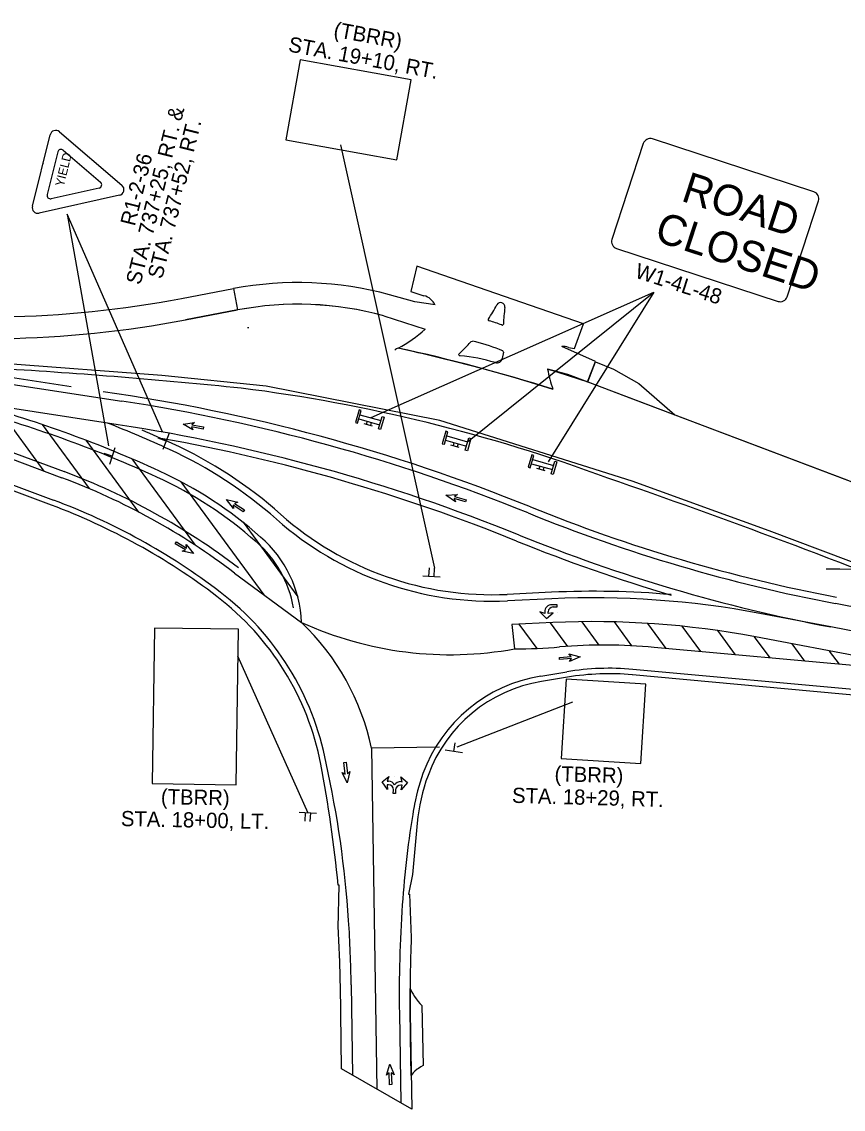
# Model space of a CAD drawing. Extents: x 134216 to 153379, y 327088 to 339865.
# Drawn here: x 145769 to 146148, y 332469 to 332970 of the extents above; entities that cross this region are included whole.
import ezdxf

# ---------------------------------------------------------------- set-up
doc = ezdxf.new("R2010")
doc.units = 0
for name, color, linetype in [('MT_P_Cells', 7, 'Continuous'), ('MT_P_CL_Double_Solid', 7, 'Continuous'), ('MT_P_Dotted_Line', 7, 'Continuous'), ('MT_P_Drums', 7, 'Continuous'), ('MT_P_Edge_Line', 7, 'Continuous'), ('MT_P_Stop_Line', 7, 'Continuous'), ('MT_P_Temp_Road', 7, 'Continuous'), ('MT_P_Transverse_Line', 7, 'Continuous'), ('MT_P_Work_Area', 7, 'Continuous'), ('PM_P_Cells', 7, 'Continuous'), ('SC_Shading1', 7, 'Continuous'), ('SN_P_Signs', 7, 'Continuous'), ('SN_P_Text', 7, 'Continuous')]:
    doc.layers.add(name, color=color, linetype=linetype)

msp = doc.modelspace()

# ---------------------------------------------------------------- linework, layer by layer
at = {"layer": 'MT_P_Cells'}
for p, q in [((145843.85, 332784.53), (145849.09, 332785.28)), ((145843.85, 332784.53), (145843.85, 332784.53)), ((145848.42, 332781.87), (145843.85, 332784.53)), ((145849.09, 332785.28), (145847.87, 332784.26)), ((145847.87, 332784.26), (145853.27, 332783.2)), ((145924.87, 332786.93), (145934.49, 332784.2)), ((145925.42, 332788.86), (145935.04, 332786.12)), ((145931.2, 332783.58), (145927.35, 332784.67)), ((145928.72, 332785.84), (145928.31, 332784.4)), ((145929.96, 332786.53), (145929.96, 332786.53)), ((145930.64, 332785.29), (145930.23, 332783.85)), ((145853.08, 332782.22), (145847.68, 332783.27)), ((145847.68, 332783.27), (145848.42, 332781.87)), ((145853.27, 332783.2), (145853.08, 332782.22)), ((145853.17, 332782.71), (145853.17, 332782.71)), ((145964.91, 332777.13), (145974.53, 332774.4)), ((145965.45, 332779.06), (145975.07, 332776.32)), ((145971.23, 332773.77), (145967.38, 332774.87)), ((145968.75, 332776.04), (145968.34, 332774.59)), ((145969.99, 332776.73), (145969.99, 332776.73)), ((145970.68, 332775.49), (145970.27, 332774.05)), ((146004.52, 332766.28), (146014.14, 332763.55)), ((146005.07, 332768.2), (146014.68, 332765.47)), ((146008.37, 332765.19), (146007.96, 332763.74)), ((146009.6, 332765.88), (146009.6, 332765.88)), ((146010.29, 332764.64), (146009.88, 332763.2)), ((146010.84, 332762.92), (146006.99, 332764.02)), ((145863.94, 332749.78), (145863.94, 332749.78)), ((145863.94, 332749.78), (145869.08, 332748.48)), ((145867.17, 332745.58), (145863.94, 332749.78)), ((145965.08, 332751.76), (145970.37, 332752.04)), ((145965.08, 332751.76), (145965.08, 332751.76)), ((145969.41, 332748.71), (145965.08, 332751.76)), ((145974.07, 332748.65), (145968.79, 332750.17)), ((145968.79, 332750.17), (145969.41, 332748.71)), ((145970.37, 332752.04), (145969.06, 332751.13)), ((145969.06, 332751.13), (145974.35, 332749.61)), ((145974.35, 332749.61), (145974.07, 332748.65)), ((145974.21, 332749.13), (145974.21, 332749.13)), ((145871.61, 332744.14), (145867.01, 332747.16)), ((145867.01, 332747.16), (145867.17, 332745.58)), ((145869.08, 332748.48), (145867.56, 332748)), ((145867.56, 332748), (145872.16, 332744.98)), ((145872.16, 332744.98), (145871.61, 332744.14)), ((145871.88, 332744.56), (145871.88, 332744.56)), ((145840.23, 332729.37), (145840.75, 332730.22)), ((145844.95, 332726.54), (145840.23, 332729.37)), ((145840.49, 332729.79), (145840.49, 332729.79)), ((145840.75, 332730.22), (145845.47, 332727.4)), ((145845.47, 332727.4), (145845.24, 332728.97)), ((145845.24, 332728.97), (145848.64, 332724.91)), ((145843.46, 332725.99), (145844.95, 332726.54)), ((145848.64, 332724.91), (145843.46, 332725.99)), ((145848.64, 332724.91), (145848.64, 332724.91)), ((146017.39, 332677.03), (146022.88, 332677.41)), ((146017.46, 332676.03), (146017.39, 332677.03)), ((146017.42, 332676.53), (146017.42, 332676.53)), ((146022.94, 332676.42), (146017.46, 332676.03)), ((146022.88, 332677.41), (146021.79, 332678.58)), ((146021.79, 332678.58), (146026.9, 332677.19)), ((146026.9, 332677.19), (146022.03, 332675.11)), ((146022.03, 332675.11), (146022.94, 332676.42)), ((146026.9, 332677.19), (146026.9, 332677.19)), ((145918, 332628.62), (145919, 332628.73)), ((145919, 332628.73), (145919.63, 332623.27)), ((145919.59, 332619.24), (145917.29, 332624.01)), ((145917.29, 332624.01), (145918.63, 332623.16)), ((145918.63, 332623.16), (145918, 332628.62)), ((145918.5, 332628.68), (145918.5, 332628.68)), ((145920.74, 332624.4), (145919.59, 332619.24)), ((145919.63, 332623.27), (145920.74, 332624.4)), ((145919.59, 332619.24), (145919.59, 332619.24)), ((145937.67, 332484.48), (145939.2, 332489.55)), ((145939.2, 332489.55), (145939.2, 332489.55)), ((145939.2, 332489.55), (145941.14, 332484.62)), ((145938.86, 332485.53), (145937.67, 332484.48)), ((145939.09, 332480.04), (145938.86, 332485.53)), ((145941.14, 332484.62), (145939.86, 332485.57)), ((145939.86, 332485.57), (145940.09, 332480.08)), ((145940.09, 332480.08), (145939.09, 332480.04)), ((145939.59, 332480.06), (145939.59, 332480.06))]:
    msp.add_line(p, q, dxfattribs=at)
for points in [[(145925.01, 332791.06), (145923.36, 332785.28), (145924.33, 332785.01), (145925.97, 332790.78)], [(145936.55, 332787.77), (145934.91, 332782), (145933.95, 332782.28), (145935.59, 332788.05)], [(145965.04, 332781.25), (145963.4, 332775.48), (145964.36, 332775.21), (145966, 332780.98)], [(145976.58, 332777.97), (145974.94, 332772.2), (145973.98, 332772.47), (145975.62, 332778.24)], [(146004.65, 332770.4), (146003.01, 332764.63), (146003.97, 332764.36), (146005.61, 332770.13)], [(146016.19, 332767.12), (146014.55, 332761.35), (146013.59, 332761.62), (146015.23, 332767.39)]]:
    msp.add_lwpolyline(points, close=True, dxfattribs=at)
at = {"layer": 'MT_P_CL_Double_Solid'}
msp.add_line((145930.72, 332635.1), (145933.14, 332478.03), dxfattribs=at)
at = {"layer": 'MT_P_Dotted_Line'}
msp.add_line((145809.05, 332785.01), (145736.48, 332796.12), dxfattribs=at)
for centre, radius, start, end in [((145967.04, 332843.91), 165.66, 245.53, 280.3206), ((145821.83, 332612.51), 111.21, 11.718, 46.468)]:
    msp.add_arc(centre, radius, start, end, dxfattribs=at)
at = {"layer": 'MT_P_Drums'}
for p, q in [((145792.21, 332801.75), (145548.63, 332839.04)), ((145683.95, 332801.82), (145788.95, 332762.64)), ((146013.75, 332707.03), (145993.3, 332706.07))]:
    msp.add_line(p, q, dxfattribs=at)
for centre, radius, start, end in [((145689.21, 331969.76), 838, 67.93213, 81.92425), ((145602.38, 332260.24), 550, 65.3542, 74.6248), ((145602.38, 332260.24), 567, 65.3542, 66.8858), ((145689.21, 331969.76), 821, 67.93213, 79.86596), ((145754.17, 332591.08), 203, 48.425, 65.3542), ((145679.17, 332468.46), 314, 52.7018, 69.5355), ((145754.17, 332591.08), 186, 48.425, 65.3542), ((146284.71, 333438.64), 747, 247.93213, 259.23791), ((145986.43, 332852.91), 147, 228.425, 272.677), ((145844.16, 332691.33), 51.3, 9.5836, 49.2563), ((146284.71, 333438.64), 764, 247.93213, 253.58972), ((146033.09, 332293.48), 414, 85.0357, 92.677)]:
    msp.add_arc(centre, radius, start, end, dxfattribs=at)
at = {"layer": 'MT_P_Edge_Line'}
for p, q in [((145682.9, 332799.01), (145787.9, 332759.83)), ((145679.05, 332788.71), (145784.05, 332749.52)), ((145813.9, 332784.27), (145809.05, 332785.01)), ((145867.62, 332715.85), (145898.42, 332693.14)), ((146013.89, 332704.03), (145993.44, 332703.08)), ((146157.97, 332699.3), (146144.66, 332701.83)), ((146142.6, 332691.02), (146109.84, 332697.25)), ((146014.41, 332693.04), (145995.49, 332692.16)), ((145995.49, 332692.16), (145996.72, 332680.94)), ((146155.92, 332688.49), (146142.6, 332691.02)), ((146218.49, 332665.4), (146107.78, 332686.45)), ((146181.53, 332670.6), (146061.11, 332681.63)), ((146008.78, 332668.4), (146020.79, 332670.38)), ((146180.53, 332659.64), (146051.28, 332671.48)), ((145921.4, 332526.04), (145922.04, 332484.41)), ((145943.6, 332512.99), (145944.24, 332471.65))]:
    msp.add_line(p, q, dxfattribs=at)
msp.add_lwpolyline([(145548.18, 332836.07), (145548.18, 332836.07), (145815.57, 332795.14)], dxfattribs=at)
for centre, radius, start, end in [((145689.21, 331969.76), 835, 67.93213, 81.29661), ((145602.38, 332260.24), 553, 65.3542, 74.6248), ((145602.38, 332260.24), 564, 65.3542, 68.5038), ((145689.21, 331969.76), 824, 67.93213, 81.29661), ((145754.17, 332591.08), 200, 48.425, 65.3542), ((145679.17, 332468.46), 311, 52.7018, 69.5355), ((145754.17, 332591.08), 189, 48.425, 65.3542), ((145679.17, 332468.46), 300, 52.7018, 69.5355), ((145679.17, 332468.46), 300, 52.7018, 69.5355), ((145986.43, 332852.91), 150, 228.425, 272.677), ((146284.71, 333438.64), 750, 247.93213, 259.23791), ((145844.16, 332691.33), 54.3, 1.9017, 49.2563), ((146284.71, 333438.64), 761, 247.93213, 259.23791), ((145782.18, 332603.69), 130, 10.9191, 52.7018), ((146033.09, 332293.48), 411, 79.2379, 92.677), ((146033.09, 332293.48), 400, 79.2379, 92.677), ((145996.71, 332930.94), 250, 270.0023, 274.7717), ((146038.3, 332432.67), 250, 84.7661, 94.7717), ((146040.33, 332551.98), 120, 84.7661, 99.3725), ((146020.18, 332599.33), 70, 99.3725, 159.8265), ((145438.07, 332523.91), 483.17, 3.7784, 12.4794), ((146038.96, 332592.44), 90, 159.8265, 170.506), ((146407.63, 332530.78), 463.8, 170.506, 176.0214), ((146532.53, 332522.09), 589, 176.0214, 180.88582), ((145332.47, 332516.93), 589, 0.88582, 3.77839)]:
    msp.add_arc(centre, radius, start, end, dxfattribs=at)
at = {"layer": 'MT_P_Stop_Line'}
msp.add_line((145962.06, 332635.58), (145930.7, 332635.1), dxfattribs=at)
at = {"layer": 'MT_P_Temp_Road'}
msp.add_lwpolyline([(145874.19, 332828.88), (145873.86, 332828.92), (145873.52, 332828.96)], dxfattribs=at)
at = {"layer": 'MT_P_Transverse_Line'}
for p, q in [((145759.44, 332790.47), (145779.69, 332762.89)), ((145778.83, 332784.34), (145800.53, 332754.8)), ((145799.04, 332777.09), (145823.33, 332744.02)), ((145820.22, 332768.53), (145849.5, 332728.66)), ((145842.85, 332757.99), (145881.1, 332705.91)), ((145871.5, 332739.26), (145896.73, 332704.91)), ((146007.09, 332681.15), (145998.89, 332692.32)), ((146021.29, 332682.09), (146013.28, 332692.99)), ((146035.76, 332682.66), (146027.84, 332693.45)), ((146050.87, 332682.35), (146042.79, 332693.36)), ((146050.87, 332682.35), (146042.79, 332693.36)), ((146066.67, 332681.12), (146058.17, 332692.69)), ((146082.63, 332679.66), (146074.02, 332691.38)), ((146098.6, 332678.19), (146090.4, 332689.35)), ((146114.56, 332676.73), (146107.37, 332686.52)), ((146130.52, 332675.27), (146124.67, 332683.24)), ((146146.49, 332673.81), (146141.98, 332679.95))]:
    msp.add_line(p, q, dxfattribs=at)
at = {"layer": 'MT_P_Work_Area'}
for p, q in [((145845.01, 332832.61), (145868.98, 332837.16)), ((145845.01, 332832.61), (145868.98, 332837.16)), ((145845.01, 332832.61), (145868.98, 332837.16)), ((145936.38, 332834.5), (145955.48, 332828.25)), ((145936.38, 332834.5), (145955.48, 332828.25)), ((145936.38, 332834.5), (145955.48, 332828.25))]:
    msp.add_line(p, q, dxfattribs=at)
for points in [[(145843.14, 332842.44), (145867.09, 332846.98), (145868.95, 332837.17), (145868.98, 332837.16), (145845.01, 332832.61)], [(145843.14, 332842.44), (145867.09, 332846.98), (145868.95, 332837.17), (145868.98, 332837.16), (145845.01, 332832.61)], [(145943, 332819.6), (145943.01, 332819.61), (145945.67, 332819.03), (145949.83, 332818.1), (145952.09, 332817.59), (145953.92, 332817.17), (145956.4, 332816.59), (145958.29, 332816.14), (145963.2, 332814.96), (145969.45, 332813.41), (145981.43, 332810.27), (145995.76, 332806.26), (146007.48, 332802.76), (146014.4, 332800.6)], [(145943, 332819.6), (145943.01, 332819.61), (145945.67, 332819.03), (145949.83, 332818.1), (145952.09, 332817.59), (145953.92, 332817.17), (145956.4, 332816.59), (145958.29, 332816.14), (145963.2, 332814.96), (145969.45, 332813.41), (145981.43, 332810.27), (145995.76, 332806.26), (146007.48, 332802.76), (146014.4, 332800.6)], [(145943.01, 332819.61), (145945.67, 332819.03), (145949.83, 332818.1), (145952.09, 332817.59), (145953.92, 332817.17), (145956.4, 332816.59), (145958.29, 332816.14), (145963.2, 332814.96), (145969.45, 332813.41), (145981.43, 332810.27), (145995.76, 332806.26), (146007.48, 332802.76), (146014.4, 332800.6)], [(146162.72, 332717.01), (146114.11, 332735.41), (146050.96, 332758.16), (145962.32, 332786.15), (145882.12, 332801.97), (145834.03, 332807.01), (145761.07, 332812.4)], [(146162.72, 332717.01), (146114.11, 332735.41), (146050.96, 332758.16), (145962.32, 332786.15), (145882.12, 332801.97), (145834.03, 332807.01), (145761.07, 332812.4)], [(146162.72, 332717.01), (146114.11, 332735.41), (146050.96, 332758.16), (145962.32, 332786.15), (145882.12, 332801.97), (145834.03, 332807.01), (145761.07, 332812.4)], [(146011.95, 332809.97), (146030.5, 332803.97), (146034.08, 332813.31), (146042.38, 332809.82), (146054.1, 332803.19), (146070.68, 332788.78), (146226.7, 332729.76)], [(146011.95, 332809.97), (146021.1, 332807.53), (146030.45, 332803.99), (146051.1, 332796.18), (146076.31, 332786.65), (146107.67, 332774.78), (146150.01, 332758.77)], [(146011.95, 332809.97), (146021.1, 332807.53), (146218.01, 332733.05)]]:
    msp.add_lwpolyline(points, dxfattribs=at)
for centre, radius, start, end in [((145751.87, 333323.86), 490, 261.2966, 280.7349), ((145751.87, 333323.86), 490, 261.2966, 280.7349), ((145896.92, 332689.78), 150, 74.7475, 100.7349), ((145896.92, 332689.78), 150, 74.7475, 100.7349), ((145896.92, 332689.78), 150, 74.7475, 100.7349), ((145751.87, 333323.86), 500, 261.2966, 280.7349), ((145751.87, 333323.86), 500, 261.2966, 280.7349), ((145751.87, 333323.86), 500, 261.2966, 280.7349), ((145751.87, 333323.86), 500, 261.2966, 280.7349), ((145751.87, 333323.86), 500, 261.2966, 280.7349), ((145916.77, 332870.77), 57.5, 297.1372, 312.3114), ((145916.77, 332870.77), 57.5, 297.1372, 312.3114), ((145916.77, 332870.77), 57.5, 297.1372, 312.3114), ((145955.7, 332796.45), 26.41, 118.7493, 122.6646), ((146068.6, 332819.82), 57.5, 189.8594, 199.5237), ((146068.6, 332819.82), 57.5, 189.8594, 199.5237), ((146068.6, 332819.82), 57.5, 189.8594, 199.5237)]:
    msp.add_arc(centre, radius, start, end, dxfattribs=at)
at = {"layer": 'PM_P_Cells'}
for p, q in [((146016.41, 332701.26), (146013.93, 332701.26)), ((146014.54, 332700.26), (146016.41, 332700.26)), ((146016.41, 332700.26), (146016.41, 332701.26)), ((146008.4, 332697.93), (146008.4, 332697.93)), ((146010.64, 332697.26), (146008.4, 332697.93)), ((146008.4, 332697.93), (146011.44, 332694.93)), ((146010.64, 332697.93), (146010.64, 332697.26)), ((146011.44, 332694.93), (146014.48, 332697.59)), ((146012.24, 332697.26), (146012.24, 332697.96)), ((146014.48, 332697.59), (146012.24, 332697.26)), ((146016.4, 332697.92), (146016.4, 332697.92)), ((145935.61, 332619.67), (145938.68, 332622.14)), ((145938.17, 332616.07), (145935.61, 332619.67)), ((145938.68, 332622.14), (145937.95, 332619.92)), ((145937.95, 332619.92), (145938.61, 332619.9)), ((145941.51, 332622.06), (145941.51, 332622.06)), ((145944.28, 332619.73), (145944.95, 332619.71)), ((145944.95, 332619.71), (145944.34, 332621.97)), ((145944.34, 332621.97), (145947.27, 332619.33)), ((145947.27, 332619.33), (145944.5, 332615.89)), ((145938.6, 332618.3), (145937.9, 332618.32)), ((145937.9, 332618.32), (145938.17, 332616.07)), ((145940.78, 332614.26), (145940.83, 332615.94)), ((145941.78, 332614.24), (145940.78, 332614.26)), ((145941.28, 332614.25), (145941.28, 332614.25)), ((145941.83, 332615.91), (145941.78, 332614.24)), ((145944.9, 332618.12), (145944.2, 332618.14)), ((145944.5, 332615.89), (145944.9, 332618.12))]:
    msp.add_line(p, q, dxfattribs=at)
for centre, radius, start, end in [((146013.93, 332697.98), 3.28, 89.962, 180.8705), ((146014.54, 332697.96), 2.3, 89.962, 179.962), ((145938.57, 332616.62), 3.28, 30.366, 89.2284), ((145944.13, 332616.46), 3.28, 87.4114, 146.2738), ((145938.54, 332616), 2.3, 358.3199, 88.3199), ((145944.13, 332615.84), 2.3, 88.3199, 178.3199)]:
    msp.add_arc(centre, radius, start, end, dxfattribs=at)
at = {"layer": 'SC_Shading1'}
for p, q in [((145867.09, 332846.97), (145868.96, 332837.15)), ((145988.5, 332839.46), (145988.5, 332839.46)), ((145936.36, 332834.49), (145955.46, 332828.24)), ((145992.25, 332838.28), (145992.25, 332838.28)), ((145984.94, 332832.16), (145984.94, 332832.16)), ((145976.77, 332822.67), (145977.26, 332822.82)), ((145971.15, 332816.18), (145970.97, 332816.71)), ((145971.11, 332816.94), (145972.87, 332818.64)), ((145971.41, 332816.08), (145971.41, 332816.08)), ((145991.55, 332817.72), (145991.03, 332814.82)), ((145987.84, 332812.87), (145987.84, 332812.87)), ((146180.28, 332657.14), (146051.03, 332668.98)), ((146021.18, 332667.9), (146009.17, 332665.92))]:
    msp.add_line(p, q, dxfattribs=at)
for points in [[(146021.57, 332819.87), (146024.36, 332819.41), (146028.46, 332830.69), (145951.72, 332857.36), (145948.86, 332845.7), (145954.95, 332843.7)], [(145960.03, 332839.44), (145950.73, 332840.93), (145938.99, 332844.14)], [(146011.94, 332809.91), (146021.08, 332807.52), (146030.43, 332803.99), (146033.97, 332813.34), (146018.47, 332820.27)], [(145783.16, 332747.17), (145687.38, 332782.91), (145667.73, 332786.02), (145668.13, 332788.5), (145525.17, 332815.6)], [(145951.82, 332600.63), (145949.6, 332577), (145947.81, 332567.87), (145948.3, 332567.83), (145949.09, 332547.87)], [(145915.38, 332552.31), (145915.85, 332572.08), (145915.35, 332572.03)], [(145948.59, 332513.06), (145949.27, 332468.74), (145916.98, 332487.3), (145916.38, 332525.95)]]:
    msp.add_lwpolyline(points, dxfattribs=at)
msp.add_lwpolyline([(145953.88, 332516.58), (145954.57, 332488.92), (145953.53, 332488.35), (145952.35, 332487.58), (145951.83, 332487.18), (145950.76, 332486.24), (145950.03, 332485.48), (145949.55, 332484.92), (145949.05, 332484.27), (145948.78, 332501.51), (145948.57, 332515.95), (145948.54, 332524.47), (145949.39, 332522.77), (145949.97, 332521.77), (145950.61, 332520.75), (145951.35, 332519.66), (145952.27, 332518.44), (145953.07, 332517.48), (145953.59, 332516.89)], close=True, dxfattribs=at)
for centre, radius, start, end in [((145896.9, 332689.77), 160, 74.7475, 100.7349), ((145896.9, 332689.77), 150, 74.7475, 100.7349), ((145953.16, 332836.41), 7.5, 23.755, 76.2338), ((145916.34, 332877.35), 81.5, 326.961, 332.2986), ((146092.94, 332825.45), 101.5, 172.7349, 177.0572), ((145956.68, 332735.72), 100.5, 73.5962, 73.6668), ((145956.68, 332735.72), 100.5, 70.1746, 73.5962), ((145956.68, 332735.72), 100.5, 70.0894, 70.1746), ((145916.75, 332870.76), 57.5, 297.1577, 312.3114), ((145775.18, 332046.01), 791.59, 72.41153, 77.76082), ((145916.34, 332877.35), 81.5, 313.9184, 317.8609), ((145956.68, 332735.72), 89.5, 68.3118, 76.7047), ((146019.07, 332812.79), 7.5, 70.5678, 94.6129), ((145964.25, 332735.9), 80.5, 84.762, 84.8996), ((145964.25, 332735.9), 80.5, 72.9637, 84.762), ((145956.7, 332735.72), 89.49, 67.2861, 68.3223), ((145601.33, 330160.22), 2654.57, 84.17675, 86.5698), ((146068.58, 332819.81), 57.5, 189.9088, 199.5237), ((145775.16, 332046.02), 761.09, 69.65927, 82.79131), ((144922.22, 329523.22), 3423.93, 68.05864, 70.95098), ((145679.15, 332468.45), 297.5, 52.7018, 69.5355), ((146138.21, 332315.25), 402.5, 61.0474, 89.6887), ((145782.16, 332603.68), 127.5, 10.9191, 52.7018), ((146040.31, 332551.97), 117.5, 84.7661, 99.3725), ((146020.16, 332599.32), 67.5, 99.3725, 159.8265), ((145332.45, 332516.92), 585.5, 5.40086, 10.91911), ((146038.94, 332592.43), 87.5, 159.8265, 174.6185), ((145332.45, 332516.92), 584, 0.88582, 3.47384), ((146532.52, 332522.08), 584, 177.4691, 180.88582)]:
    msp.add_arc(centre, radius, start, end, dxfattribs=at)
for centre, major_axis, start_param, end_param in [((145990.27, 332838.53), (0, 2), 1.042406, 1.087639), ((145990.27, 332838.53), (0, 2), 4.63091, 7.325592), ((145990.27, 332838.53), (0, 2), 4.585677, 4.63091), ((145985.08, 332832.64), (0, -0.5), 4.13608, 5.998447), ((145991.07, 332830.68), (0, 0.5), 2.794125, 4.661064), ((145971.45, 332816.58), (0, 0.5), 0.766881, 1.317957), ((145971.45, 332816.58), (0, 0.5), 2.50159, 3.052935), ((145988.57, 332815.26), (0, 2.5), 2.844378, 4.534829), ((145991.06, 332817.81), (0, 0.5), 4.534829, 5.886694)]:
    msp.add_ellipse(centre, major_axis=major_axis, ratio=0.99928, start_param=start_param, end_param=end_param, dxfattribs=at)
at = {"layer": 'SN_P_Signs'}
for p, q in [((145774.34, 332884.98), (145782.55, 332917.88)), ((145786.05, 332909.98), (145781.15, 332890.32)), ((145779.27, 332904.75), (145779.28, 332904.7)), ((145814.5, 332889.99), (145777.5, 332881.75)), ((145805.11, 332893.34), (145783, 332888.42)), ((145774.47, 332885.41), (145774.45, 332885.41)), ((145837.48, 332780.33), (145834.57, 332772.88)), ((145836.03, 332776.61), (145832.3, 332778.06)), ((145836.03, 332776.61), (145836.03, 332776.61)), ((145811.19, 332769.78), (145807.39, 332771.02)), ((145812.44, 332773.58), (145809.94, 332765.98)), ((145811.19, 332769.78), (145811.19, 332769.78)), ((145962.43, 332714.02), (145954.44, 332714.45)), ((145957.24, 332714.3), (145957.45, 332718.29)), ((145958.43, 332714.23), (145958.43, 332714.23)), ((145959.63, 332714.17), (145959.85, 332718.16)), ((145972.67, 332633.05), (145964.76, 332634.21)), ((145972.67, 332633.05), (145964.76, 332634.21)), ((145968.71, 332633.63), (145969.3, 332637.59)), ((145968.71, 332633.63), (145969.3, 332637.59)), ((145897.38, 332605.64), (145905.37, 332605.21)), ((145900.17, 332605.49), (145899.96, 332601.49)), ((145901.37, 332605.42), (145901.37, 332605.42)), ((145902.57, 332605.36), (145902.36, 332601.37))]:
    msp.add_line(p, q, dxfattribs=at)
for points in [[(145786.85, 332919.26), (145815.65, 332894.6)], [(146134.74, 332891.6), (146060.28, 332915.98)], [(145788.58, 332910.78), (145805.79, 332896.05)], [(146056.08, 332913.85), (146041.63, 332869.69)], [(146122.41, 332843.24), (146136.87, 332887.4)], [(146043.76, 332865.49), (146118.21, 332841.11)]]:
    msp.add_lwpolyline(points, dxfattribs=at)
for centre, radius, start, end in [((145785.13, 332917.24), 2.66, 49.4289, 165.994), ((146059.25, 332912.81), 3.33, 71.8741, 161.8741), ((145787.56, 332909.6), 1.56, 49.4289, 165.994), ((145804.78, 332894.86), 1.56, 282.559, 49.4289), ((145813.92, 332892.58), 2.66, 282.559, 49.4289), ((145782.66, 332889.94), 1.56, 165.994, 282.559), ((146133.7, 332888.44), 3.33, 341.8741, 71.8741), ((145776.92, 332884.34), 2.66, 165.994, 282.559), ((146044.79, 332868.65), 3.33, 161.8741, 251.8741), ((146119.25, 332844.28), 3.33, 251.8741, 341.8741)]:
    msp.add_arc(centre, radius, start, end, dxfattribs=at)
at = {"layer": 'SN_P_Text'}
for p, q in [((145916.39, 332913.18), (145959.85, 332718.16)), ((145834.38, 332780.96), (145790.41, 332881.35)), ((145790.41, 332881.35), (145809.5, 332774.52)), ((145930.61, 332787.65), (146061.01, 332845.37)), ((145975.07, 332776.32), (146061.01, 332845.37)), ((146061.01, 332845.37), (146012.19, 332767.18)), ((145868.99, 332677.68), (145901.37, 332605.42)), ((146023.47, 332656.39), (145970.09, 332635.6))]:
    msp.add_line(p, q, dxfattribs=at)
for points in [[(145897.9, 332952.4), (145891.26, 332915.56), (145942.37, 332906.33), (145949.02, 332943.17)], [(145830.66, 332690.55), (145829.65, 332618.84), (145868.39, 332618.3), (145869.39, 332690.01)], [(146020.59, 332667.01), (146018.27, 332630.38), (146054.95, 332628.06), (146057.27, 332664.7)]]:
    msp.add_lwpolyline(points, close=True, dxfattribs=at)

# ---------------------------------------------------------------- texts
at = {"layer": 'SN_P_Signs'}
for s, height, rotation, p in [('YIELD', 4.09, 75.994, (145788.75, 332893.71)), ('ROAD', 14.167, 341.8741, (146073.02, 332887.56)), ('CLOSED', 14.167, 341.8741, (146060.63, 332869.25))]:
    msp.add_text(s, height=height, rotation=rotation, dxfattribs=at).set_placement(p)
at = {"layer": 'SN_P_Text'}
for s, rotation, p in [('(TBRR)', 349.4783, (145912.92, 332963.15)), ('STA. 19+10, RT.', 349.4783, (145892, 332956.35)), ('STA. 737+25, RT. &', 75.994, (145824.18, 332848.4)), ('STA. 737+52, RT.', 75.994, (145834.18, 332851.09)), ('R1-2-36', 75.994, (145821.59, 332875.48)), ('W1-4L-48', 342.1067, (146051.8, 332852.19)), ('(TBRR)', 358.3818, (146015.09, 332619.95)), ('(TBRR)', 358.836, (145833.57, 332609.39)), ('STA. 18+29, RT.', 358.3818, (145995.48, 332610)), ('STA. 18+00, LT.', 358.836, (145815.12, 332599.27))]:
    msp.add_text(s, height=7, rotation=rotation, dxfattribs=at).set_placement(p)

doc.saveas('drawing.dxf')
